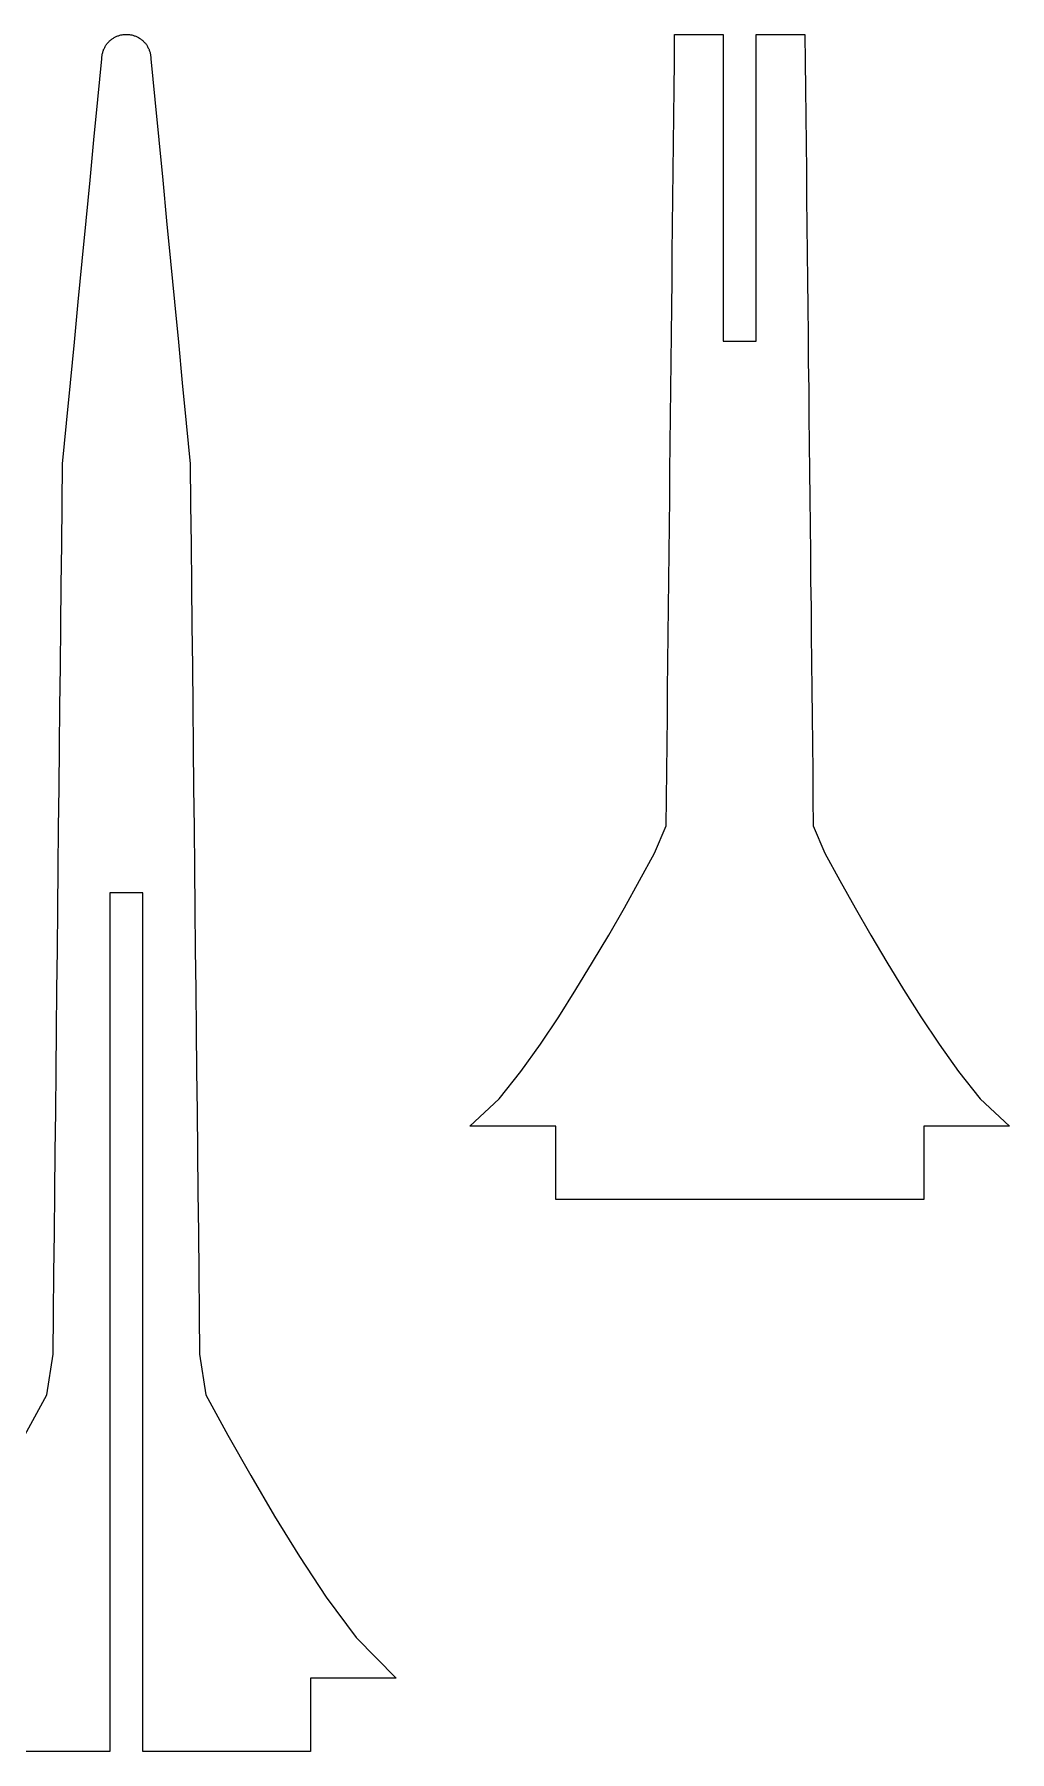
# Model space of a CAD drawing. Header units: millimetres. Extents: x 4 to 356, y 4 to 259.
# Drawn here: x 204.5 to 284, y 119 to 259 of the extents above; entities that cross this region are included whole.
import ezdxf

# ---------------------------------------------------------------- set-up
doc = ezdxf.new("R2010")
doc.units = ezdxf.units.MM
doc.layers.add('CUT', color=1, linetype='Continuous')

msp = doc.modelspace()

# ---------------------------------------------------------------- linework, layer by layer
at = {"layer": 'CUT'}
msp.add_lwpolyline([(203.72, 144.8), (205.52, 148.1), (206.03, 151.4), (206.06, 154.7), (206.1, 158), (206.13, 161.3), (206.17, 164.6), (206.2, 167.9), (206.24, 171.2), (206.27, 174.5), (206.31, 177.8), (206.34, 181.1), (206.38, 184.4), (206.41, 187.7), (206.45, 191), (206.48, 194.3), (206.52, 197.6), (206.55, 200.9), (206.59, 204.2), (206.62, 207.5), (206.66, 210.8), (206.69, 214.1), (206.73, 217.4), (206.76, 220.7), (206.8, 224), (207.12, 227.3), (207.44, 230.6), (207.76, 233.9), (208.08, 237.2), (208.4, 240.5), (208.72, 243.8), (209.04, 247.1), (209.36, 250.4), (209.68, 253.7), (210, 257), (210, 257.07), (210, 257.13), (210.01, 257.2), (210.02, 257.26), (210.03, 257.33), (210.04, 257.39), (210.05, 257.45), (210.07, 257.52), (210.09, 257.58), (210.11, 257.64), (210.13, 257.7), (210.15, 257.77), (210.18, 257.83), (210.21, 257.88), (210.24, 257.94), (210.27, 258), (210.3, 258.06), (210.34, 258.11), (210.37, 258.16), (210.41, 258.22), (210.45, 258.27), (210.5, 258.32), (210.54, 258.37), (210.59, 258.41), (210.63, 258.46), (210.68, 258.5), (210.73, 258.55), (210.78, 258.59), (210.84, 258.63), (210.89, 258.66), (210.94, 258.7), (211, 258.73), (211.06, 258.76), (211.12, 258.79), (211.17, 258.82), (211.23, 258.85), (211.3, 258.87), (211.36, 258.89), (211.42, 258.91), (211.48, 258.93), (211.55, 258.95), (211.61, 258.96), (211.67, 258.97), (211.74, 258.98), (211.8, 258.99), (211.87, 259), (211.93, 259), (212, 259), (212.07, 259), (212.13, 259), (212.2, 258.99), (212.26, 258.98), (212.33, 258.97), (212.39, 258.96), (212.45, 258.95), (212.52, 258.93), (212.58, 258.91), (212.64, 258.89), (212.7, 258.87), (212.77, 258.85), (212.83, 258.82), (212.88, 258.79), (212.94, 258.76), (213, 258.73), (213.06, 258.7), (213.11, 258.66), (213.16, 258.63), (213.22, 258.59), (213.27, 258.55), (213.32, 258.5), (213.37, 258.46), (213.41, 258.41), (213.46, 258.37), (213.5, 258.32), (213.55, 258.27), (213.59, 258.22), (213.63, 258.16), (213.66, 258.11), (213.7, 258.06), (213.73, 258), (213.76, 257.94), (213.79, 257.88), (213.82, 257.83), (213.85, 257.77), (213.87, 257.7), (213.89, 257.64), (213.91, 257.58), (213.93, 257.52), (213.95, 257.45), (213.96, 257.39), (213.97, 257.33), (213.98, 257.26), (213.99, 257.2), (214, 257.13), (214, 257.07), (214, 257), (214.32, 253.7), (214.64, 250.4), (214.96, 247.1), (215.28, 243.8), (215.6, 240.5), (215.92, 237.2), (216.24, 233.9), (216.56, 230.6), (216.88, 227.3), (217.2, 224), (217.24, 220.7), (217.27, 217.4), (217.31, 214.1), (217.34, 210.8), (217.38, 207.5), (217.41, 204.2), (217.45, 200.9), (217.48, 197.6), (217.52, 194.3), (217.55, 191), (217.59, 187.7), (217.62, 184.4), (217.66, 181.1), (217.69, 177.8), (217.73, 174.5), (217.76, 171.2), (217.8, 167.9), (217.83, 164.6), (217.87, 161.3), (217.9, 158), (217.94, 154.7), (217.97, 151.4), (218.48, 148.1), (220.28, 144.8), (222.14, 141.5), (224.08, 138.2), (226.12, 134.9), (228.3, 131.6), (230.73, 128.3), (234, 125), (227, 125), (227, 119), (213.35, 119), (213.35, 189), (210.65, 189), (210.65, 119), (197, 119)], dxfattribs=at)
msp.add_lwpolyline([(267.31, 259), (267.33, 256.77), (267.35, 254.55), (267.38, 252.32), (267.4, 250.1), (267.43, 247.88), (267.45, 245.65), (267.47, 243.43), (267.5, 241.2), (267.52, 238.97), (267.54, 236.75), (267.57, 234.53), (267.59, 232.3), (267.62, 230.07), (267.64, 227.85), (267.66, 225.62), (267.69, 223.4), (267.71, 221.18), (267.73, 218.95), (267.76, 216.72), (267.78, 214.5), (267.81, 212.28), (267.83, 210.05), (267.85, 207.82), (267.88, 205.6), (267.9, 203.38), (267.92, 201.15), (267.95, 198.93), (267.97, 196.7), (267.99, 194.47), (268.94, 192.25), (270.16, 190.03), (271.4, 187.8), (272.68, 185.57), (273.99, 183.35), (275.35, 181.12), (276.76, 178.9), (278.25, 176.68), (279.84, 174.45), (281.61, 172.22), (284, 170), (277, 170), (277, 164), (247, 164), (247, 170), (240, 170), (242.39, 172.22), (244.16, 174.45), (245.75, 176.68), (247.24, 178.9), (248.65, 181.12), (250.01, 183.35), (251.32, 185.57), (252.6, 187.8), (253.84, 190.03), (255.06, 192.25), (256.01, 194.47), (256.03, 196.7), (256.05, 198.93), (256.08, 201.15), (256.1, 203.38), (256.12, 205.6), (256.15, 207.82), (256.17, 210.05), (256.19, 212.28), (256.22, 214.5), (256.24, 216.72), (256.27, 218.95), (256.29, 221.18), (256.31, 223.4), (256.34, 225.62), (256.36, 227.85), (256.38, 230.07), (256.41, 232.3), (256.43, 234.53), (256.46, 236.75), (256.48, 238.97), (256.5, 241.2), (256.53, 243.43), (256.55, 245.65), (256.57, 247.88), (256.6, 250.1), (256.62, 252.32), (256.65, 254.55), (256.67, 256.77), (256.69, 259), (260.65, 259), (260.65, 234), (263.35, 234), (263.35, 259)], close=True, dxfattribs=at)

doc.saveas('drawing.dxf')
